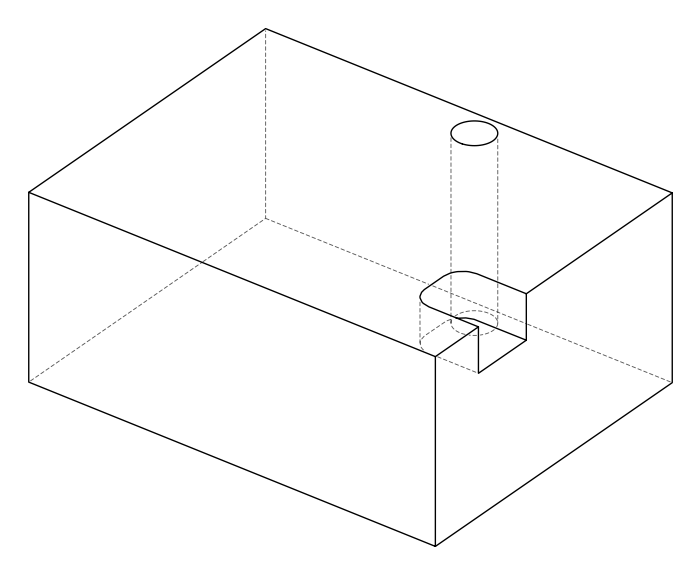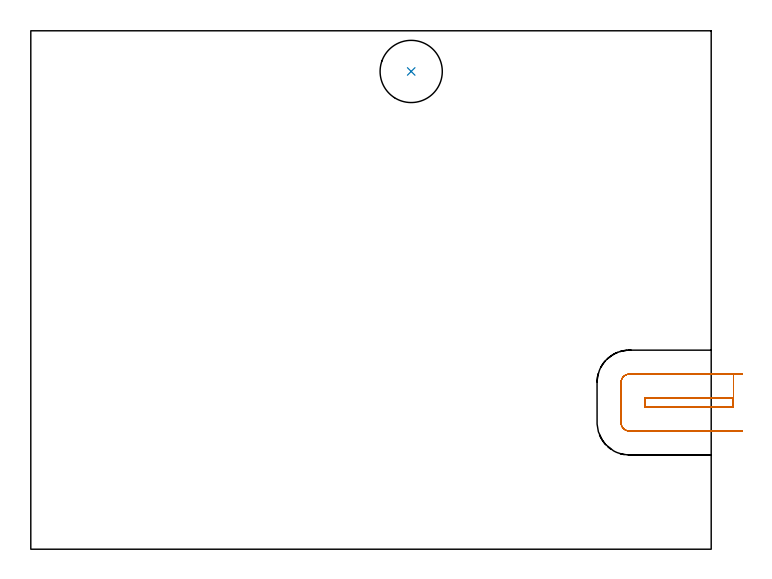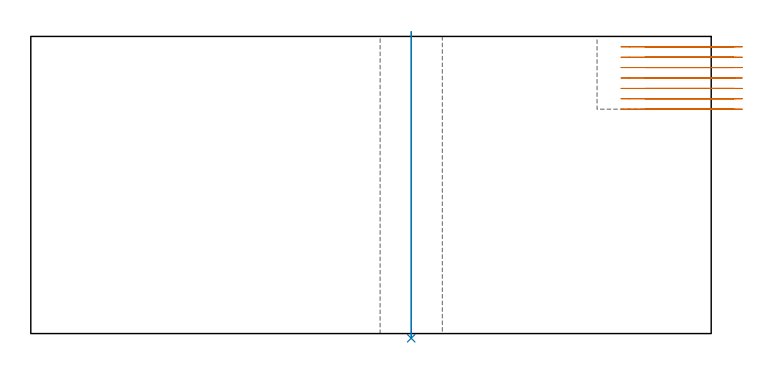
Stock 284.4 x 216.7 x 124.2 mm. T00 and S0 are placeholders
(PLAN: 2 operations, 1 tool changes, 3.8 min)
(1 MILL_SLOT | SLOT_PARTIAL_RECTANGULAR | UGT0201_094 | Follow Part, ap 5, ae 75% | 3.24 min | 61145 mm3)
(2 INDEXABLE_INSERT_DRILL_THROUGH_HOLE_FROM_SOLID | STEP1HOLE | NXT0302_023 | 0.51 min | 65907 mm3)
(TOOL UGT0201_094 | End mill 20 mm | D20 FL38 Z4)
(TOOL NXT0302_023 | Index. Insert Drill 26mm [880-D2600L32-05] | D26 PA176 FL130 Z2)
(OP 1 MILL_SLOT)
G17 G21 G94 G90
T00 M6
G54
G17 G0 G90 X297.4 Y73.2 S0 M3
G43 Z134.2 H0
Z119.857
G94 G1 X294.4 F250.
X293.714 F500.
Y63.2
G3 X293.714 Y59.4 R10.
G1 X256.7
Y63.2
X293.714
Y73.2
X250.2
G3 X246.7 Y69.7 R3.5
G1 Y52.9
G3 X250.2 Y49.4 R3.5
G1 X294.4
X297.4 F250.
G0 Y73.2 Z115.514
G1 X294.4
X293.714 F500.
Y63.2
G3 X293.714 Y59.4 R10.
G1 X256.7
Y63.2
X293.714
Y73.2
X250.2
G3 X246.7 Y69.7 R3.5
G1 Y52.9
G3 X250.2 Y49.4 R3.5
G1 X294.4
X297.4 F250.
G0 Y73.2 Z111.171
G1 X294.4
X293.714 F500.
Y63.2
G3 X293.714 Y59.4 R10.
G1 X256.7
Y63.2
X293.714
Y73.2
X250.2
G3 X246.7 Y69.7 R3.5
G1 Y52.9
G3 X250.2 Y49.4 R3.5
G1 X294.4
X297.4 F250.
G0 Y73.2 Z106.829
G1 X294.4
X293.714 F500.
Y63.2
G3 X293.714 Y59.4 R10.
G1 X256.7
Y63.2
X293.714
Y73.2
X250.2
G3 X246.7 Y69.7 R3.5
G1 Y52.9
G3 X250.2 Y49.4 R3.5
G1 X294.4
X297.4 F250.
G0 Y73.2 Z102.486
G1 X294.4
X293.714 F500.
Y63.2
G3 X293.714 Y59.4 R10.
G1 X256.7
Y63.2
X293.714
Y73.2
X250.2
G3 X246.7 Y69.7 R3.5
G1 Y52.9
G3 X250.2 Y49.4 R3.5
G1 X294.4
X297.4 F250.
G0 Y73.2 Z98.143
G1 X294.4
X293.714 F500.
Y63.2
G3 X293.714 Y59.4 R10.
G1 X256.7
Y63.2
X293.714
Y73.2
X250.2
G3 X246.7 Y69.7 R3.5
G1 Y52.9
G3 X250.2 Y49.4 R3.5
G1 X294.4
X297.4 F250.
G0 Y73.2 Z93.8
G1 X294.4
X293.714 F500.
Y63.2
G3 X293.714 Y59.4 R10.
G1 X256.7
Y63.2
X293.714
Y73.2
X250.2
G3 X246.7 Y69.7 R3.5
G1 Y52.9
G3 X250.2 Y49.4 R3.5
G1 X294.4
X297.4 F250.
G0 Z134.2
M5
M2
(OP 2 INDEXABLE_INSERT_DRILL_THROUGH_HOLE_FROM_SOLID)
G17 G21 G94 G90
T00 M6
G54
G17 G0 G90 X159. Y199.7 S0 M3
G43 Z134.2 H1
G94 G81 G98 Z-1.954 F250. R126.2
G80
M5
M2
